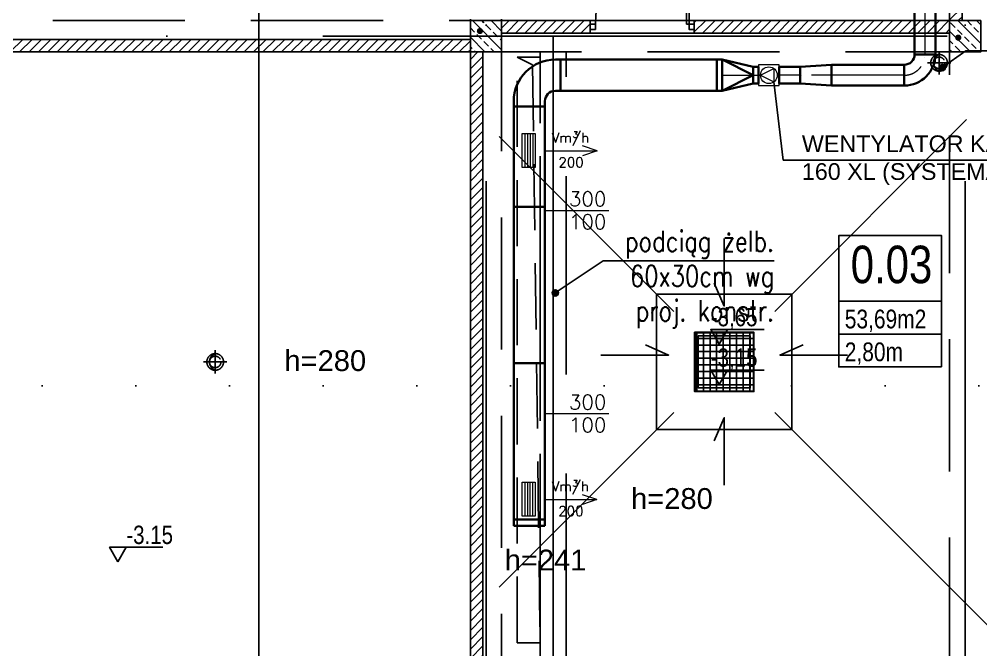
# Model space of a CAD drawing. Header units: millimetres. Extents: x -135140 to 267856, y -70704 to 149933.
# Drawn here: x 175794 to 185025, y -46503 to -40453 of the extents above; entities that cross this region are included whole.
import ezdxf
from ezdxf.enums import TextEntityAlignment as Align

# ---------------------------------------------------------------- set-up
doc = ezdxf.new("R2010")
doc.units = ezdxf.units.MM
doc.header["$LTSCALE"] = 99.9
for name, pattern in [('0707_PB_080619_gn_xref$0$ACAD_ISO10W100', [18, 12, -3, 0, -3]), ('ACAD_ISO03W100', [30, 12, -18]), ('ACAD_ISO07W100', [3, 0, -3]), ('ACAD_ISO10W100', [18, 12, -3, 0, -3]), ('DASHDOT', [25.4, 12.7, -6.35, 0, -6.35]), ('HIDDEN', [9.525, 6.35, -3.175])]:
    doc.linetypes.add(name, pattern=pattern)
for name, color, linetype in [('+48_ARMATURA', 251, 'Continuous'), ('+48_HACZE', 253, 'Continuous'), ('+48_KOTY', 250, 'Continuous'), ('+48_MEBLE', 251, 'Continuous'), ('+48_OPISY', 251, 'Continuous'), ('+48_OPISY T', 251, 'Continuous'), ('+48_OPISY_POM', 250, 'Continuous'), ('+48_OSIE', 8, 'Continuous'), ('+48_PODCIAGI', 250, 'Continuous'), ('+48_PODCIĄG', 250, 'ACAD_ISO03W100'), ('+48_PRZEBICIA', 143, 'Continuous'), ('+48_SCIANY', 250, 'Continuous'), ('+48_SPUSTY', 150, 'Continuous'), ('+48_STOLARKA_DRZWI', 250, 'Continuous'), ('+48_WIDOK', 250, 'Continuous')]:
    doc.layers.add(name, color=color, linetype=linetype)
for name, color, linetype, lineweight in [('2DH_SYM', 64, 'Continuous', 18), ('2DL_OBJ', 64, 'Continuous', 18), ('2DL_PRE_pu', 30, 'Continuous', 35), ('2DL_PRO_pu', 30, 'Continuous', 35), ('2DL_SYM', 64, 'Continuous', 18), ('CP_AXISAC', 7, 'DASHDOT', 0)]:
    doc.layers.add(name, color=color, linetype=linetype, lineweight=lineweight)
doc.styles.add('ARIAL', font='ARIAL.TTF')
doc.styles.add('CP_ATTR', font='ROMANS.SHX')
doc.styles.get("Standard").update_dxf_attribs({"font": 'ARIAL.TTF'})
doc.styles.add('WRP_ARIAL', font='ARIAL.TTF', dxfattribs={"width": 0.8})
pattern_1 = [(225, (-521979.69, -79392.44), (44.9012806, -44.9012806), [])]
pattern_2 = [(225, (-521979.69, -79392.44), (44.9012806, -44.9012806), [])]

# ---------------------------------------------------------------- blocks, each defined once
blk = doc.blocks.new('OPISY_POM_METKA')
at = {"layer": '+48_OPISY_POM', "ltscale": 5}
for points in [[(0, -70), (109.7, -70), (109.7, 0), (0, 0)], [(109.7, -105), (0, -105), (0, -70), (109.7, -70)]]:
    blk.add_lwpolyline(points, close=True, dxfattribs=at)
at = {"layer": '+48_OPISY_POM'}
blk.add_lwpolyline([(109.7, -140), (0, -140), (0, -105), (109.7, -105)], close=True, dxfattribs=at)
at = {"layer": '+48_OPISY_POM', "ltscale": 5, "style": 'WRP_ARIAL', "width": 0.8}
for tag, p, height in [('NRPOM', (25.8, -50.8), 40), ('POW', (6.4, -99), 20)]:
    blk.add_attdef(tag, p, '', height=height, dxfattribs=at)
at = {"layer": '+48_OPISY_POM', "style": 'WRP_ARIAL', "width": 0.8}
blk.add_attdef('H', (6.4, -134), '', height=20, dxfattribs=at)
blk = doc.blocks.new('drzwi')
at = {"layer": '+48_STOLARKA_DRZWI'}
for p, q in [((-2, 0), (-2, -70)), ((0, 0), (-2, 0)), ((0, 0), (0, -70)), ((-2, -70), (0, -70))]:
    blk.add_line(p, q, dxfattribs=at)
blk.add_arc((-2, 0), 70, 180, 270, dxfattribs=at)
blk = doc.blocks.new('DRZWI_90')
at = {"layer": '+48_STOLARKA_DRZWI'}
for points in [[(36405.46, 16749.33), (36405.46, 16744.33), (36410.46, 16744.33), (36410.46, 16749.33)], [(36405.46, 16654.33), (36405.46, 16649.33), (36410.46, 16649.33), (36410.46, 16654.33)]]:
    blk.add_lwpolyline(points, close=True, dxfattribs=at)
at = {"layer": '+48_STOLARKA_DRZWI', "xscale": 1.25, "yscale": 1.25, "zscale": 1.25, "rotation": 270}
blk.add_blockref('drzwi', (36405.46, 16654.33), dxfattribs=at)
blk = doc.blocks.new('koty')
at = {"layer": '+48_KOTY', "color": 3, "ltscale": 5}
blk.add_line((70403.15, 11224.99), (70423.15, 11224.99), dxfattribs=at)
blk.add_lwpolyline([(70398.6, 11217.11), (70403.15, 11224.99), (70394.05, 11224.99)], close=True, dxfattribs=at)
at = {"layer": '+48_KOTY', "color": 3, "style": 'WRP_ARIAL', "width": 0.8}
blk.add_attdef('POZIOM', (70403.19, 11226.78), '', height=10, dxfattribs=at)
blk = doc.blocks.new('PDLAC025')
for p, q in [((-0.5, -0.5), (-0.5, 0.5)), ((-0.5, 0.5), (0.5, 0.5)), ((-0.5, 0.3), (0.5, 0.3)), ((0.5, 0.5), (0.5, -0.5)), ((-0.5, 0.1), (0.5, 0.1)), ((-0.5, -0.1), (0.5, -0.1)), ((-0.5, -0.3), (0.5, -0.3)), ((0.5, -0.5), (-0.5, -0.5))]:
    blk.add_line(p, q)
at = {"linetype": 'ByBlock', "style": 'CP_ATTR', "flags": 9}
for tag, p in [('NAME', (-0.092, -0.018)), ('NUMBER', (-0.092, -0.018)), ('GROUP', (-0.092, -0.018)), ('ARTICLE', (-0.092, -0.019)), ('CHARACTER', (-0.092, -0.019)), ('TEMPERATURE', (-0.092, -0.018)), ('FLOW', (-0.092, -0.018)), ('PRODUCT-TYPE', (-0.092, -0.019)), ('ORDER-NO', (-0.092, -0.019)), ('PRODUCER', (-0.092, -0.019)), ('PN', (-0.091, -0.018)), ('OTHER', (-0.091, -0.018)), ('DN', (-0.091, -0.019)), ('POWER', (-0.091, -0.019)), ('VOLTAGE', (-0.091, -0.019))]:
    blk.add_attdef(tag, text='', height=0.00005, dxfattribs=at).set_placement(p, align=Align.MIDDLE_LEFT)
blk = doc.blocks.new('CPLS_464')
for p, q in [((-0.5, 0), (0.5, 0)), ((0.5, 0), (0.219, 0.094)), ((0.5, 0), (0.219, -0.094))]:
    blk.add_line(p, q)
at = {"style": 'CP_ATTR'}
for s, height, p in [('Vm/h', 0.1875, (-0.37, 0.16)), ('3', 0.125, (0.031, 0.25))]:
    blk.add_text(s, height=height, dxfattribs=at).set_placement(p)
blk.add_attdef('VAL', text='', height=0.188, dxfattribs=at).set_placement((0, -0.219), align=Align.MIDDLE)
blk = doc.blocks.new('CPHS_DS06')
blk.add_line((0, 0), (1.55, 0))
at = {"style": 'CP_ATTR', "flags": 12}
for tag, p in [('EVAL_W_MM', (1.042, 0.275)), ('EVAL_H_MM', (1.042, -0.275))]:
    blk.add_attdef(tag, text='', height=0.35, dxfattribs=at).set_placement(p, align=Align.MIDDLE)
at = {"linetype": 'ByBlock', "style": 'CP_ATTR', "flags": 9}
blk.add_attdef('VAL', text='', height=0.00005, dxfattribs=at).set_placement((0.408, 0.182), align=Align.MIDDLE_LEFT)
blk = doc.blocks.new('2DLU_024')
for p, q in [((0, 0.5), (0, -0.5)), ((1, 0.5), (0, 0.5)), ((1, -0.5), (1, 0.5)), ((0.9, 0), (0.26, 0.32)), ((0.26, -0.32), (0.26, 0.32)), ((0.9, 0), (0.26, -0.32)), ((0, -0.5), (1, -0.5))]:
    blk.add_line(p, q)
blk.add_circle((0.5, 0), 0.4)
at = {"linetype": 'ByBlock', "style": 'CP_ATTR', "flags": 9}
for tag, p in [('NAME', (-0.092, -0.018)), ('NUMBER', (-0.092, -0.018)), ('GROUP', (-0.092, -0.018)), ('ARTICLE', (-0.092, -0.019)), ('CHARACTER', (-0.092, -0.019)), ('TEMPERATURE', (-0.092, -0.018)), ('FLOW', (-0.092, -0.018)), ('PRODUCT-TYPE', (-0.092, -0.019)), ('ORDER-NO', (-0.092, -0.019)), ('PRODUCER', (-0.092, -0.019)), ('PN', (-0.091, -0.018)), ('OTHER', (-0.091, -0.018)), ('DN', (-0.091, -0.019)), ('POWER', (-0.091, -0.019)), ('VOLTAGE', (-0.091, -0.019))]:
    blk.add_attdef(tag, text='', height=0.00005, dxfattribs=at).set_placement(p, align=Align.MIDDLE_LEFT)
blk = doc.blocks.new('2CP_AC_TRNS_RO_D200_D160_L300_O0_Z0_E0_F0')
at = {"ltscale": 0.15}
for p, q in [((0, -100), (0, 100)), ((0, 100), (0, 100)), ((0, 100), (300, 80)), ((300, -80), (300, 80)), ((300, 80), (300, 80)), ((0, -100), (300, -80)), ((300, -80), (300, -80)), ((0, -100), (0, -100))]:
    blk.add_line(p, q, dxfattribs=at)
at = {"layer": 'CP_AXISAC', "ltscale": 0.15}
for p, q in [((0, 0), (0, 0)), ((0, 0), (300, 0)), ((300, 0), (300, 0))]:
    blk.add_line(p, q, dxfattribs=at)
at = {"linetype": 'ByBlock', "ltscale": 0.15, "style": 'CP_ATTR', "flags": 9}
for tag in ['NAME', 'PRODUCER', 'PRODUCT-TYPE', 'ARTICLE', 'FLOW', 'OTHER']:
    blk.add_attdef(tag, (0, 0), '', height=0.0001, dxfattribs=at)
blk = doc.blocks.new('2CP_AC_PIPE_RO')
at = {"ltscale": 0.15}
for p, q in [((1, 0.5), (0, 0.5)), ((0, 0.5), (0, -0.5)), ((1, -0.5), (1, 0.5)), ((0, -0.5), (1, -0.5))]:
    blk.add_line(p, q, dxfattribs=at)
at = {"layer": 'CP_AXISAC', "ltscale": 0.15}
blk.add_line((0, 0), (1, 0), dxfattribs=at)
at = {"linetype": 'ByBlock', "ltscale": 0.15, "style": 'CP_ATTR', "flags": 9}
for tag in ['NAME', 'PRODUCER', 'PRODUCT-TYPE', 'ARTICLE', 'FLOW', 'OTHER']:
    blk.add_attdef(tag, (0, 0), '', height=0.0001, dxfattribs=at)
blk = doc.blocks.new('2CP_AC_PIPE_RE')
at = {"ltscale": 0.15}
for p, q in [((1, 0.5), (0, 0.5)), ((0, 0.5), (0, -0.5)), ((1, -0.5), (1, 0.5)), ((0, -0.5), (1, -0.5))]:
    blk.add_line(p, q, dxfattribs=at)
at = {"linetype": 'ByBlock', "ltscale": 0.15, "style": 'CP_ATTR', "flags": 9}
for tag in ['NAME', 'PRODUCER', 'PRODUCT-TYPE', 'ARTICLE', 'FLOW', 'OTHER']:
    blk.add_attdef(tag, (0, 0), '', height=0.0001, dxfattribs=at)
blk = doc.blocks.new('2CP_AC_ELBW_RE_W300_W300_R100_A90_E50_F50_S0_T0')
at = {"ltscale": 0.15}
for p, q in [((450, 300), (150, 300)), ((150, 300), (150, 250)), ((450, 250), (450, 300)), ((0, -150), (0, 150)), ((0, 150), (50, 150)), ((0, -150), (50, -150))]:
    blk.add_line(p, q, dxfattribs=at)
for radius in [400, 100]:
    blk.add_arc((50, 250), radius, 270, 0, dxfattribs=at)
at = {"linetype": 'ByBlock', "ltscale": 0.15, "style": 'CP_ATTR', "flags": 9}
for tag in ['NAME', 'PRODUCER', 'PRODUCT-TYPE', 'ARTICLE', 'FLOW', 'OTHER']:
    blk.add_attdef(tag, (0, 0), '', height=0.0001, dxfattribs=at)
blk = doc.blocks.new('2CP_AC_ECAP_RE_W300_L60_T0')
at = {"ltscale": 0.15}
for p, q in [((0, -150), (0, 150)), ((0, 150), (60, 150)), ((60, 150), (60, -150)), ((60, -150), (0, -150))]:
    blk.add_line(p, q, dxfattribs=at)
at = {"linetype": 'ByBlock', "ltscale": 0.15, "style": 'CP_ATTR', "flags": 9}
for tag in ['NAME', 'PRODUCER', 'PRODUCT-TYPE', 'ARTICLE', 'FLOW', 'OTHER']:
    blk.add_attdef(tag, (0, 0), '', height=0.0001, dxfattribs=at)
blk = doc.blocks.new('2CP_AC_TRNA_RE_W300_D160_L400_O0_Z0_E50_F50')
for p, q in [((0, -150), (0, 150)), ((0, 150), (50, 150)), ((50, 150), (350, 80)), ((50, 150), (350, 0)), ((50, -150), (50, 150)), ((50, -150), (350, 0)), ((400, 80), (350, 80)), ((350, -80), (350, 80)), ((400, -80), (400, 80)), ((50, -150), (350, -80)), ((350, -80), (400, -80)), ((0, -150), (50, -150))]:
    blk.add_line(p, q)
at = {"layer": 'CP_AXISAC'}
for p, q in [((50, 0), (350, 0)), ((350, 0), (400, 0))]:
    blk.add_line(p, q, dxfattribs=at)
at = {"linetype": 'ByBlock', "style": 'CP_ATTR', "flags": 9}
for tag in ['NAME', 'PRODUCER', 'PRODUCT-TYPE', 'ARTICLE', 'FLOW', 'OTHER']:
    blk.add_attdef(tag, (0, 0), '', height=0.0001, dxfattribs=at)
blk = doc.blocks.new('2CP_AC_ELBW_RO_D200_D200_R200_A90_E0_F0')
at = {"ltscale": 0.15}
for p, q in [((300, 200), (100, 200)), ((100, 200), (100, 200)), ((300, 200), (300, 200)), ((0, -100), (0, 100)), ((0, 100), (0, 100)), ((0, -100), (0, -100))]:
    blk.add_line(p, q, dxfattribs=at)
for radius in [300, 100]:
    blk.add_arc((0, 200), radius, 270, 0, dxfattribs=at)
at = {"layer": 'CP_AXISAC', "ltscale": 0.15}
for p, q in [((200, 200), (200, 200)), ((0, 0), (0, 0))]:
    blk.add_line(p, q, dxfattribs=at)
blk.add_arc((0, 200), 200, 270, 0, dxfattribs=at)
at = {"linetype": 'ByBlock', "ltscale": 0.15, "style": 'CP_ATTR', "flags": 9}
for tag in ['NAME', 'PRODUCER', 'PRODUCT-TYPE', 'ARTICLE', 'FLOW', 'OTHER']:
    blk.add_attdef(tag, (0, 0), '', height=0.0001, dxfattribs=at)

msp = doc.modelspace()

# ---------------------------------------------------------------- hatches: boundary and pattern name
at = {"layer": '+48_ARMATURA'}
h = msp.add_hatch(dxfattribs=at)
h.set_pattern_fill('ANSI37', color=256, scale=20, angle=45, style=0)
h.set_pattern_definition([(90, (-521979.69, -79392.44), (-63.5, 9e-14), []), (180, (-521979.69, -79392.44), (-6e-14, -63.5), [])])
h.paths.add_polyline_path([(182842.6, -43460.7), (182842.6, -44020.7), (182282.6, -44020.7), (182282.6, -43460.7)])
at = {"layer": '+48_HACZE'}
h = msp.add_hatch(dxfattribs=at)
h.set_pattern_fill('ANSI31', color=256, scale=20, angle=180, style=0)
h.set_pattern_definition(pattern_1)
h.paths.add_polyline_path([(184725.1, -34620.7), (184845.1, -34620.7), (184845.1, -40465.7), (184725.1, -40465.7)])
h = msp.add_hatch(dxfattribs=at)
h.set_pattern_fill('ANSI33', color=256, scale=20, angle=90, style=0)
h.set_pattern_definition([(135, (-521979.69, -79392.44), (-89.802561, -89.802561), []), (135, (-521979.69, -79302.64), (-89.802561, -89.802561), [63.5, -31.75])])
h.paths.add_polyline_path([(180125.1, -40465.7), (180125.1, -40615.7), (180275.1, -40615.7), (180275.1, -40465.7)])
h.paths.add_polyline_path([(180425.1, -40465.7), (180275.1, -40465.7), (180275.1, -40615.7), (180425.1, -40615.7)])
h.paths.add_polyline_path([(180425.1, -40615.7), (180275.1, -40615.7), (180275.1, -40765.7), (180425.1, -40765.7)])
h.paths.add_polyline_path([(180275.1, -40615.7), (180125.1, -40615.7), (180125.1, -40765.7), (180275.1, -40765.7)])
h = msp.add_hatch(dxfattribs=at)
h.set_pattern_fill('ANSI31', color=256, scale=20, angle=180, style=0)
h.set_pattern_definition(pattern_2)
h.paths.add_polyline_path([(180425.1, -40465.7), (181275.1, -40465.7), (181275.1, -40585.7), (180425.1, -40585.7)])
h = msp.add_hatch(dxfattribs=at)
h.set_pattern_fill('ANSI31', color=256, scale=20, angle=180, style=0)
h.set_pattern_definition(pattern_1)
h.paths.add_polyline_path([(182275.1, -40465.7), (182275.1, -40585.7), (184725.1, -40585.7), (184725.1, -40465.7)])
h = msp.add_hatch(dxfattribs=at)
h.set_pattern_fill('ANSI33', color=256, scale=20, angle=90, style=0)
h.set_pattern_definition([(135, (-507979.69, -79392.44), (-89.802561, -89.802561), []), (135, (-507979.69, -79302.64), (-89.802561, -89.802561), [63.5, -31.75])])
h.paths.add_polyline_path([(184725.1, -40765.7), (185025.1, -40765.7), (185025.1, -40465.7), (184725.1, -40465.7)])
h = msp.add_hatch(dxfattribs=at)
h.set_pattern_fill('ANSI31', color=256, scale=20, angle=180, style=0)
h.set_pattern_definition(pattern_2)
h.paths.add_polyline_path([(180125.1, -40765.7), (180125.1, -40645.7), (175225.1, -40645.7), (175225.1, -40765.7)])
h = msp.add_hatch(dxfattribs=at)
h.set_pattern_fill('ANSI31', color=256, scale=20, angle=180, style=0)
h.set_pattern_definition(pattern_2)
h.paths.add_polyline_path([(180125.1, -46715.7), (180245.1, -46715.7), (180245.1, -40765.7), (180125.1, -40765.7)])
at = {"layer": '+48_KOTY'}
msp.add_hatch(color=256, dxfattribs=at).paths.add_polyline_path([(182592.9, -43430.3), (182432.7, -43430.3), (182512.8, -43569)])
at = {"layer": '+48_OPISY T'}
h = msp.add_hatch(color=256, dxfattribs=at)
edge = h.paths.add_edge_path()
edge.add_arc((180216.7, -40565.7), 30, 0, 360)
h = msp.add_hatch(color=256, dxfattribs=at)
edge = h.paths.add_edge_path()
edge.add_arc((184809.1, -40628.9), 30, 0, 360)
h = msp.add_hatch(color=256, dxfattribs=at)
edge = h.paths.add_edge_path()
edge.add_arc((184656, -40916.2), 30, 0, 360)
h = msp.add_hatch(color=256, dxfattribs=at)
edge = h.paths.add_edge_path()
edge.add_arc((180940.5, -43078.8), 30, 0, 360)

# ---------------------------------------------------------------- linework, layer by layer
at = {"layer": '+48_ARMATURA'}
for points in [[(182277.6, -43455.7), (182847.6, -43455.7), (182847.6, -44025.7), (182277.6, -44025.7)], [(182282.6, -43460.7), (182842.6, -43460.7), (182842.6, -44020.7), (182282.6, -44020.7)]]:
    msp.add_lwpolyline(points, close=True, dxfattribs=at)
at = {"layer": '+48_HACZE'}
msp.add_lwpolyline([(182312.6, -43490.7), (182812.6, -43490.7), (182812.6, -43990.7), (182312.6, -43990.7)], close=True, dxfattribs=at)
at = {"layer": '+48_KOTY', "ltscale": 5}
msp.add_line((176821, -45519.6), (177173, -45519.6), dxfattribs=at)
msp.add_lwpolyline([(176740.9, -45658.3), (176821, -45519.6), (176660.9, -45519.6)], close=True, dxfattribs=at)
at = {"layer": '+48_MEBLE'}
for p, q in [((183047.6, -43255.7), (184887.6, -41415.7)), ((182077.6, -43255.7), (180400.1, -41578.2)), ((180400.1, -45903.2), (182077.6, -44225.7)), ((185687.6, -46865.7), (183047.6, -44225.7))]:
    msp.add_line(p, q, dxfattribs=at)
at = {"layer": '+48_OPISY'}
for p, q in [((184881.1, -40757), (184656, -40916.2)), ((186679.9, -40757), (184881.1, -40757)), ((183128.3, -41803.9), (186337.5, -41803.9)), ((181401, -42772), (180940.5, -43078.8)), ((181401, -42772), (183042.1, -42772))]:
    msp.add_line(p, q, dxfattribs=at)
at = {"layer": '+48_OPISY', "linetype": 'ACAD_ISO07W100', "ltscale": 3}
msp.add_line((160727.1, -43971), (191870.3, -43971), dxfattribs=at)
at = {"layer": '+48_OPISY T'}
for centre in [(184656, -40916.2), (180940.5, -43078.8)]:
    msp.add_circle(centre, 30, dxfattribs=at)
at = {"layer": '+48_OSIE', "linetype": 'ACAD_ISO10W100', "ltscale": 5}
for p, q in [((180275.1, -33016.6), (180275.1, -57352.7)), ((184875.1, -33016.6), (184875.1, -57352.7)), ((160727.1, -40615.7), (191870.3, -40615.7)), ((180920.1, -40615.7), (180920.1, -46865.7))]:
    msp.add_line(p, q, dxfattribs=at)
at = {"layer": '+48_PODCIAGI', "linetype": 'HIDDEN', "ltscale": 3}
for p, q in [((180795.1, -46715.7), (180795.1, -40765.7)), ((181045.1, -46715.7), (181045.1, -40765.7))]:
    msp.add_line(p, q, dxfattribs=at)
at = {"layer": '+48_PODCIĄG', "linetype": 'HIDDEN', "ltscale": 2}
for p, q in [((180125.1, -55040.7), (180125.1, -34620.7)), ((180425.1, -55040.7), (180425.1, -34620.7)), ((184725.1, -56210.7), (184725.1, -34620.7)), ((166600.1, -40465.7), (184725.1, -40465.7)), ((166600.1, -40765.7), (184725.1, -40765.7))]:
    msp.add_line(p, q, dxfattribs=at)
at = {"layer": '+48_PRZEBICIA', "linetype": '0707_PB_080619_gn_xref$0$ACAD_ISO10W100', "ltscale": 0.5}
for p, q in [((184625.1, -40758.7), (184625.1, -40982.7)), ((184737.1, -40870.7), (184513.1, -40870.7)), ((177675.1, -43628.7), (177675.1, -43852.7)), ((177787.1, -43740.7), (177563.1, -43740.7))]:
    msp.add_line(p, q, dxfattribs=at)
at = {"layer": '+48_PRZEBICIA', "linetype": 'HIDDEN'}
msp.add_lwpolyline([(180575.1, -40815.7), (180721.9, -40891.2), (180795.1, -46435.7)], dxfattribs=at)
msp.add_lwpolyline([(180575.1, -40815.7), (180795.1, -40815.7), (180795.1, -46435.7), (180575.1, -46435.7)], close=True, dxfattribs=at)
for centre in [(184625.1, -40870.7), (177675.1, -43740.7)]:
    msp.add_circle(centre, 80, dxfattribs=at)
for centre in [(184655.8, -40870.7), (177705.8, -43740.7)]:
    msp.add_arc(centre, 85.7, 110.98295, 249.01705, dxfattribs=at)
at = {"layer": '+48_SCIANY', "ltscale": 0.3}
for p, q in [((184725.1, -40465.7), (184725.1, -34620.7)), ((184845.1, -40465.7), (184845.1, -34620.7)), ((180475.1, -40465.7), (181275.1, -40465.7)), ((181275.1, -40585.7), (181275.1, -40465.7)), ((182275.1, -40465.7), (184725.1, -40465.7)), ((182275.1, -40585.7), (182275.1, -40465.7)), ((180425.1, -40585.7), (181275.1, -40585.7)), ((182275.1, -40585.7), (184725.1, -40585.7))]:
    msp.add_line(p, q, dxfattribs=at)
at = {"layer": '+48_SCIANY', "ltscale": 3}
for points in [[(180125.1, -40765.7), (180425.1, -40765.7), (180425.1, -40465.7), (180125.1, -40465.7)], [(184725.1, -40765.7), (185025.1, -40765.7), (185025.1, -40465.7), (184725.1, -40465.7)]]:
    msp.add_lwpolyline(points, close=True, dxfattribs=at)
at = {"layer": '+48_SCIANY', "ltscale": 0.3}
msp.add_lwpolyline([(180425.1, -40465.7), (181275.1, -40465.7), (181275.1, -40585.7), (180425.1, -40585.7)], dxfattribs=at)
at = {"layer": '+48_SCIANY', "ltscale": 3}
for points in [[(180125.1, -40645.7), (175225.1, -40645.7)], [(180125.1, -40765.7), (175225.1, -40765.7)], [(180125.1, -46715.7), (180125.1, -40765.7)], [(180245.1, -46715.7), (180245.1, -40765.7)]]:
    msp.add_lwpolyline(points, dxfattribs=at)
at = {"layer": '+48_SPUSTY', "linetype": 'HIDDEN', "ltscale": 0.5}
for centre in [(184625.1, -40870.7), (177675.1, -43740.7)]:
    msp.add_circle(centre, 55, dxfattribs=at)
at = {"layer": '+48_WIDOK', "ltscale": 0.3}
for p, q in [((181275.1, -40465.7), (182275.1, -40465.7)), ((181275.1, -40585.7), (182275.1, -40585.7))]:
    msp.add_line(p, q, dxfattribs=at)
at = {"layer": '+48_WIDOK'}
for points in [[(182562.6, -42556.8), (182562.6, -43205.7), (182464.4, -42984.8)], [(181378.7, -43674.9), (182027.6, -43674.9), (181806.7, -43576.6)], [(183746.6, -43674.9), (183097.6, -43674.9), (183318.6, -43576.6)], [(182562.6, -44924.7), (182562.6, -44275.7), (182464.4, -44496.7)]]:
    msp.add_lwpolyline(points, dxfattribs=at)
at = {"layer": '+48_WIDOK', "linetype": 'HIDDEN', "ltscale": 3}
msp.add_lwpolyline([(181912.6, -43090.7), (183212.6, -43090.7), (183212.6, -44390.7), (181912.6, -44390.7)], close=True, dxfattribs=at)
at = {"ltscale": 0.15}
msp.add_line((183128.3, -41803.9), (183038.9, -41053.6), dxfattribs=at)
at = {"layer": 'Defpoints', "color": 2, "ltscale": 0.15}
msp.add_line((178094.3, -32973.1), (178094.3, -58827.9), dxfattribs=at)

# ---------------------------------------------------------------- block references
at = {"layer": '+48_KOTY'}
ref = msp.add_blockref('koty', (-1056502.6, -240990.2), dxfattribs=dict(at, xscale=17.59999999566935, yscale=17.5999999956839, zscale=17.59999999568751))
ref.add_attrib('POZIOM', '-3,65', (182433.1, -43398.8), dxfattribs={"color": 3, "height": 176, "style": 'WRP_ARIAL', "width": 0.8})
ref = msp.add_blockref('koty', (-1056502.6, -241378.5), dxfattribs=dict(at, xscale=17.59999999566935, yscale=17.5999999956839, zscale=17.59999999568751))
ref.add_attrib('POZIOM', '-3,15', (182433.1, -43787.2), dxfattribs={"color": 3, "height": 176, "style": 'WRP_ARIAL', "width": 0.8})
at = {"layer": '+48_OPISY_POM'}
ref = msp.add_blockref('OPISY_POM_METKA', (183662.4, -42528.2), dxfattribs=dict(at, xscale=9, yscale=9, zscale=8.999999999996874))
ref.add_attrib('H', '2,80m', (183719.5, -43734), dxfattribs={"height": 180, "style": 'WRP_ARIAL', "width": 0.8})
ref.add_attrib('NRPOM', '0.03', (183776.6, -42985.4), dxfattribs={"ltscale": 5, "height": 360, "style": 'WRP_ARIAL', "width": 0.8})
ref.add_attrib('POW', '53,69m2', (183719.5, -43419), dxfattribs={"ltscale": 5, "height": 180, "style": 'WRP_ARIAL', "width": 0.8})
at = {"layer": '+48_STOLARKA_DRZWI', "xscale": -10, "yscale": 10, "zscale": 10, "rotation": 90}
msp.add_blockref('DRZWI_90', (348768.4, 323553.9), dxfattribs=at)
at = {"layer": '2DH_SYM', "ltscale": 0.15}
ref = msp.add_blockref('CPHS_DS06', (180834.3, -42286.8), dxfattribs=dict(at, xscale=400, yscale=400, zscale=400))
ref.add_attrib('EVAL_W_MM', '300', dxfattribs={"layer": '0', "height": 140, "style": 'CP_ATTR'}).set_placement((181251, -42176.8), align=Align.MIDDLE)
ref.add_attrib('EVAL_H_MM', '100', dxfattribs={"layer": '0', "height": 140, "style": 'CP_ATTR'}).set_placement((181251, -42396.8), align=Align.MIDDLE)
ref = msp.add_blockref('CPHS_DS06', (180834.3, -44236.1), dxfattribs=dict(at, xscale=400, yscale=400, zscale=400))
ref.add_attrib('EVAL_W_MM', '300', dxfattribs={"layer": '0', "height": 140, "style": 'CP_ATTR'}).set_placement((181251, -44126.1), align=Align.MIDDLE)
ref.add_attrib('EVAL_H_MM', '100', dxfattribs={"layer": '0', "height": 140, "style": 'CP_ATTR'}).set_placement((181251, -44346.1), align=Align.MIDDLE)
at = {"layer": '2DL_OBJ', "ltscale": 0.15}
for name, p, xscale, yscale, zscale, rotation in [('2DLU_024', (183090.9, -40989.6), 200, 200, 200, 179.9999999999916), ('PDLAC025', (180685.8, -41711.3), 325, 125, 125, 270), ('PDLAC025', (180684.8, -45057.9), 325, 125, 125, 270)]:
    msp.add_blockref(name, p, dxfattribs=dict(at, xscale=xscale, yscale=yscale, zscale=zscale, rotation=rotation))
at = {"layer": '2DL_PRE_pu', "ltscale": 0.15, "yscale": -1, "zscale": 100, "rotation": 90}
msp.add_blockref('2CP_AC_ELBW_RE_W300_W300_R100_A90_E50_F50_S0_T0', (180690.9, -41289.6), dxfattribs=at)
at = {"layer": '2DL_PRE_pu', "ltscale": 0.15, "xscale": 1500, "yscale": 300, "zscale": 100}
msp.add_blockref('2CP_AC_PIPE_RE', (180990.9, -40989.6), dxfattribs=at)
at = {"layer": '2DL_PRE_pu', "ltscale": 0.15, "zscale": 100}
msp.add_blockref('2CP_AC_TRNA_RE_W300_D160_L400_O0_Z0_E50_F50', (182490.9, -40989.6), dxfattribs=at)
at = {"layer": '2DL_PRE_pu', "ltscale": 0.15, "yscale": 300, "zscale": 100}
for p, xscale, rotation in [((180690.9, -42253.2), 963.6482239888282, 90), ((180690.9, -42253.2), 1500, 270), ((180690.9, -43753.2), 1500, 270)]:
    msp.add_blockref('2CP_AC_PIPE_RE', p, dxfattribs=dict(at, xscale=xscale, rotation=rotation))
at = {"layer": '2DL_PRE_pu', "ltscale": 0.15, "zscale": 100, "rotation": 270}
msp.add_blockref('2CP_AC_ECAP_RE_W300_L60_T0', (180690.9, -45253.2), dxfattribs=at)
at = {"layer": '2DL_PRO_pu', "ltscale": 0.15}
for p, xscale, yscale, zscale, rotation in [((184489.9, -40789.6), 3000, 200, 200, 90), ((184289.9, -40989.6), 698.9342331713124, 200, 200, 180), ((183290.9, -40989.6), 200, 160, 160, 180)]:
    msp.add_blockref('2CP_AC_PIPE_RO', p, dxfattribs=dict(at, xscale=xscale, yscale=yscale, zscale=zscale, rotation=rotation))
at = {"layer": '2DL_PRO_pu', "ltscale": 0.15, "zscale": 200}
msp.add_blockref('2CP_AC_ELBW_RO_D200_D200_R200_A90_E0_F0', (184289.9, -40989.6), dxfattribs=at)
at = {"layer": '2DL_PRO_pu', "ltscale": 0.15, "zscale": 200, "rotation": 180}
msp.add_blockref('2CP_AC_TRNS_RO_D200_D160_L300_O0_Z0_E0_F0', (183590.9, -40989.6), dxfattribs=at)
at = {"layer": '2DL_SYM', "ltscale": 0.15, "xscale": 500, "yscale": 500, "zscale": 500}
for p in [(181091.5, -41715.8), (181090.4, -45062.4)]:
    msp.add_blockref('CPLS_464', p, dxfattribs=at).add_auto_attribs({'VAL': '200'})

# ---------------------------------------------------------------- texts
at = {"layer": '+48_KOTY', "style": 'WRP_ARIAL', "width": 0.8}
msp.add_attdef('-3.15', (176821.7, -45488.1), '', height=176, dxfattribs=at)
at = {"layer": '+48_OPISY', "char_height": 200}
for s, insert, width, attachment_point, style in [('{\\Fromans|c238;podciąg żelb.\\P60x30cm wg proj. konstr.}', (183042.1, -42482.3), 1959.127, 3, 'WRP_ARIAL'), ('h=280', (178339.7, -43831), 2349.383, 7, 'ARIAL'), ('h=280', (181667.9, -45154.5), 2349.383, 7, 'ARIAL'), ('h=241', (180454.4, -45742.1), 2349.383, 7, 'ARIAL')]:
    msp.add_mtext(s, dxfattribs=dict(at, insert=insert, width=width, attachment_point=attachment_point, style=style))
at = {"ltscale": 0.15, "insert": (183307.8, -41567.1), "char_height": 160, "width": 4251.169, "attachment_point": 1}
msp.add_mtext('WENTYLATOR KANA{\\fArial|b0|i0|c238|p34;ŁOWY\\P160 XL (SYSTEMAIR)}', dxfattribs=at)

doc.saveas('drawing.dxf')
